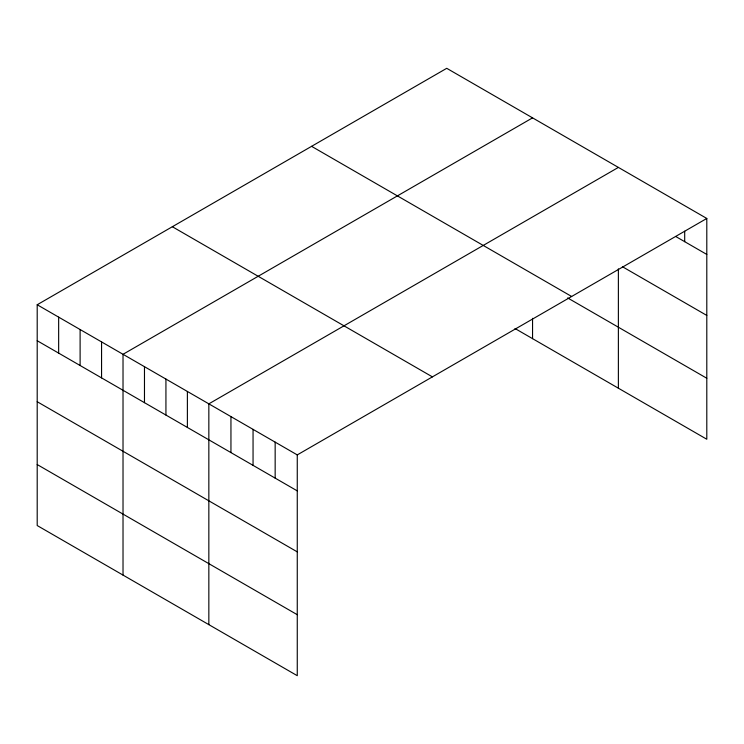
<?xml version="1.0" encoding="UTF-8"?>
<svg xmlns="http://www.w3.org/2000/svg" width="744" height="744" viewBox="0 0 744 744"><rect width="100%" height="100%" fill="white"/><g stroke="black" fill="none" stroke-linecap="round" stroke-linejoin="round"><path stroke-width="1.12" d="M706.8 218.457L297.265 454.9L297.265 675.692L37.2 525.543L37.2 304.752L446.735 68.309L706.8 218.457L706.8 439.248L514.997 328.513M532.555 117.859L123.02 354.302L123.02 575.093M618.376 167.409L208.841 403.853L208.841 624.644M675.654 236.453L706.8 254.439M622.393 266.696L706.8 315.428M311.587 146.335L571.652 296.484M567.663 297.935L706.8 378.259M172.348 226.725L432.413 376.873M37.2 304.752L297.265 454.9M37.2 340.733L297.265 490.882M37.2 401.723L297.265 551.871M37.2 464.554L297.265 614.702M684.694 231.235L684.694 241.679M618.376 268.863L618.376 388.201M532.555 318.32L532.555 338.65M275.159 442.131L275.159 478.122M253.053 429.372L253.053 465.353M230.947 416.612L230.947 452.594M187.386 391.465L187.386 427.447M165.931 379.077L165.931 415.059M144.476 366.69L144.476 402.671M101.565 341.914L101.565 377.896M80.11 329.527L80.11 365.509M58.655 317.139L58.655 353.121"/></g></svg>
